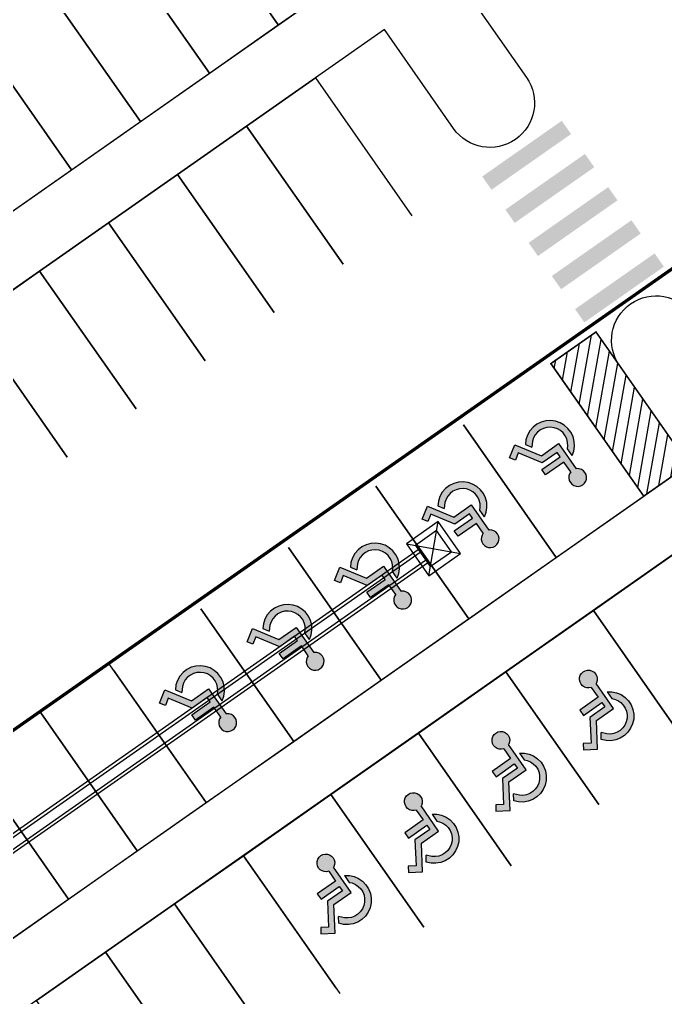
# Model space of a CAD drawing. Header units: millimetres. Extents: x 152904052 to 153933663, y 538271515 to 539240469.
# Drawn here: x 153198110 to 153218064, y 538795138 to 538825339 of the extents above; entities that cross this region are included whole.
import ezdxf

# ---------------------------------------------------------------- set-up
doc = ezdxf.new("R2010")
doc.units = ezdxf.units.MM
doc.layers.add('SCHM', color=9, linetype='Continuous')

msp = doc.modelspace()

# ---------------------------------------------------------------- hatches: boundary and pattern name
at = {"layer": 'SCHM'}
h = msp.add_hatch(dxfattribs=at)
h.set_pattern_fill('ANSI31', color=256, scale=100, angle=35)
h.set_pattern_definition([(80, (122812588, 494499881.96), (-312.6764616, 55.1332964), [])])
h.paths.add_polyline_path([(153214526.4, 538814714.8), (153215918.9, 538815689.8), (153218786.8, 538811594.1), (153217394.2, 538810619)])
for points in [[(153215048.5, 538812171), (153215035.6, 538812081.6), (153215182.3, 538811871.9), (153215232.6, 538812013.3), (153215254.1, 538812161.8), (153215246, 538812311.6), (153215208.5, 538812456.9), (153215143.2, 538812592), (153215052.7, 538812711.7), (153214940.3, 538812811.1), (153214810.6, 538812886.6), (153214668.6, 538812935), (153214519.8, 538812954.6), (153214370.1, 538812944.5), (153214225.3, 538812905.2), (153214091.1, 538812838.1), (153213972.6, 538812746), (153213874.6, 538812632.4), (153213800.9, 538812501.7), (153213754.3, 538812359.1), (153213736.7, 538812210.1), (153213933.3, 538812128.9), (153213955.3, 538812314.8), (153213989.3, 538812418.8), (153214043, 538812514), (153214114.5, 538812596.8), (153214200.8, 538812664), (153214298.6, 538812712.8), (153214404.2, 538812741.5), (153214513.3, 538812748.8), (153214621.7, 538812734.6), (153214725.2, 538812699.3), (153214819.8, 538812644.3), (153214901.7, 538812571.8), (153214967.7, 538812484.6), (153215015.3, 538812386.1), (153215042.6, 538812280.2)], [(153215094.9, 538811102.2), (153215127.9, 538811038.7), (153215176.2, 538810986), (153215236.6, 538810947.5), (153215304.9, 538810926), (153215376.4, 538810922.9), (153215446.2, 538810938.4), (153215509.7, 538810971.4), (153215562.5, 538811019.8), (153215600.9, 538811080.1), (153215622.4, 538811148.4), (153215625.6, 538811219.9), (153215610.1, 538811289.8), (153215577, 538811353.2), (153215528.7, 538811406), (153215468.3, 538811444.4), (153215400.1, 538811466), (153215328.6, 538811469.1), (153215309, 538811464.8), (153214765.4, 538812241.2), (153214233.5, 538811868.7), (153213413.6, 538812207.1), (153213246.7, 538811802.6), (153213426.8, 538811728.3), (153213519.4, 538811952.7), (153214257.8, 538811647.9), (153214717.5, 538811969.9), (153214811.2, 538811836.1), (153214244.9, 538811439.6), (153214360.3, 538811274.9), (153214926.5, 538811671.4), (153215139.4, 538811367.4), (153215104, 538811311.8), (153215082.5, 538811243.6), (153215079.4, 538811172.1)], [(153212345.3, 538810278.2), (153212332.4, 538810188.8), (153212479.1, 538809979.1), (153212529.4, 538810120.5), (153212550.9, 538810269), (153212542.8, 538810418.8), (153212505.3, 538810564.1), (153212440, 538810699.2), (153212349.5, 538810818.9), (153212237.1, 538810918.3), (153212107.4, 538810993.7), (153211965.4, 538811042.2), (153211816.6, 538811061.8), (153211666.9, 538811051.7), (153211522.1, 538811012.4), (153211387.9, 538810945.3), (153211269.4, 538810853.2), (153211171.4, 538810739.6), (153211097.7, 538810608.9), (153211051.1, 538810466.3), (153211033.5, 538810317.3), (153211230.1, 538810236.1), (153211252.1, 538810422), (153211286.1, 538810526), (153211339.8, 538810621.2), (153211411.3, 538810704), (153211497.6, 538810771.2), (153211595.4, 538810820), (153211701, 538810848.7), (153211810.1, 538810856), (153211918.5, 538810841.8), (153212022, 538810806.5), (153212116.6, 538810751.5), (153212198.5, 538810679), (153212264.5, 538810591.8), (153212312.1, 538810493.3), (153212339.4, 538810387.4)], [(153212391.6, 538809209.4), (153212424.7, 538809145.9), (153212473, 538809093.2), (153212533.4, 538809054.7), (153212601.7, 538809033.2), (153212673.2, 538809030.1), (153212743, 538809045.6), (153212806.5, 538809078.6), (153212859.3, 538809127), (153212897.7, 538809187.3), (153212919.2, 538809255.6), (153212922.4, 538809327.1), (153212906.9, 538809396.9), (153212873.8, 538809460.4), (153212825.5, 538809513.2), (153212765.1, 538809551.6), (153212696.9, 538809573.2), (153212625.4, 538809576.3), (153212605.8, 538809572), (153212062.2, 538810348.4), (153211530.3, 538809975.9), (153210710.4, 538810314.3), (153210543.5, 538809909.8), (153210723.6, 538809835.5), (153210816.2, 538810059.9), (153211554.6, 538809755.1), (153212014.3, 538810077.1), (153212108, 538809943.3), (153211541.7, 538809546.8), (153211657.1, 538809382.1), (153212223.3, 538809778.6), (153212436.2, 538809474.6), (153212400.8, 538809419), (153212379.3, 538809350.8), (153212376.2, 538809279.3)], [(153209642.1, 538808385.4), (153209629.2, 538808296), (153209776, 538808086.3), (153209826.2, 538808227.7), (153209847.7, 538808376.2), (153209839.6, 538808526), (153209802.1, 538808671.3), (153209736.9, 538808806.4), (153209646.3, 538808926), (153209533.9, 538809025.5), (153209404.2, 538809100.9), (153209262.2, 538809149.4), (153209113.4, 538809168.9), (153208963.7, 538809158.9), (153208818.9, 538809119.5), (153208684.7, 538809052.5), (153208566.3, 538808960.4), (153208468.3, 538808846.7), (153208394.5, 538808716.1), (153208347.9, 538808573.4), (153208330.3, 538808424.4), (153208526.9, 538808343.3), (153208548.9, 538808529.2), (153208582.9, 538808633.1), (153208636.6, 538808728.4), (153208708.1, 538808811.2), (153208794.4, 538808878.3), (153208892.2, 538808927.2), (153208997.8, 538808955.9), (153209106.9, 538808963.2), (153209215.3, 538808949), (153209318.8, 538808913.6), (153209413.4, 538808858.7), (153209495.3, 538808786.2), (153209561.3, 538808699), (153209608.9, 538808600.5), (153209636.2, 538808494.6)], [(153209688.5, 538807316.6), (153209721.5, 538807253.1), (153209769.9, 538807200.4), (153209830.2, 538807161.9), (153209898.5, 538807140.4), (153209970, 538807137.3), (153210039.8, 538807152.7), (153210103.3, 538807185.8), (153210156.1, 538807234.1), (153210194.5, 538807294.5), (153210216.1, 538807362.8), (153210219.2, 538807434.3), (153210203.7, 538807504.1), (153210170.6, 538807567.6), (153210122.3, 538807620.4), (153210061.9, 538807658.8), (153209993.7, 538807680.3), (153209922.2, 538807683.5), (153209902.7, 538807679.1), (153209359, 538808455.6), (153208827.1, 538808083.1), (153208007.2, 538808421.5), (153207840.3, 538808017), (153208020.4, 538807942.7), (153208113, 538808167.1), (153208851.4, 538807862.3), (153209311.1, 538808184.2), (153209404.8, 538808050.5), (153208838.6, 538807654), (153208953.9, 538807489.3), (153209520.1, 538807885.8), (153209733, 538807581.8), (153209697.6, 538807526.2), (153209676.1, 538807458), (153209673, 538807386.5)], [(153206938.9, 538806492.6), (153206926, 538806403.1), (153207072.8, 538806193.5), (153207123, 538806334.9), (153207144.5, 538806483.4), (153207136.4, 538806633.2), (153207098.9, 538806778.5), (153207033.7, 538806913.6), (153206943.1, 538807033.2), (153206830.7, 538807132.7), (153206701, 538807208.1), (153206559, 538807256.6), (153206410.2, 538807276.1), (153206260.5, 538807266.1), (153206115.7, 538807226.7), (153205981.5, 538807159.7), (153205863.1, 538807067.6), (153205765.1, 538806953.9), (153205691.3, 538806823.3), (153205644.7, 538806680.6), (153205627.1, 538806531.6), (153205823.7, 538806450.5), (153205845.7, 538806636.4), (153205879.7, 538806740.3), (153205933.4, 538806835.6), (153206004.9, 538806918.4), (153206091.2, 538806985.5), (153206189, 538807034.4), (153206294.6, 538807063.1), (153206403.7, 538807070.4), (153206512.1, 538807056.2), (153206615.6, 538807020.8), (153206710.2, 538806965.9), (153206792.1, 538806893.4), (153206858.1, 538806806.2), (153206905.7, 538806707.7), (153206933, 538806601.8)], [(153206985.3, 538805423.8), (153207018.3, 538805360.3), (153207066.7, 538805307.6), (153207127, 538805269.1), (153207195.3, 538805247.6), (153207266.8, 538805244.5), (153207336.6, 538805259.9), (153207400.1, 538805293), (153207452.9, 538805341.3), (153207491.3, 538805401.7), (153207512.9, 538805470), (153207516, 538805541.5), (153207500.5, 538805611.3), (153207467.4, 538805674.8), (153207419.1, 538805727.6), (153207358.7, 538805766), (153207290.5, 538805787.5), (153207219, 538805790.7), (153207199.4, 538805786.3), (153206655.8, 538806562.8), (153206123.9, 538806190.3), (153205304, 538806528.7), (153205137.1, 538806124.2), (153205317.2, 538806049.9), (153205409.8, 538806274.3), (153206148.2, 538805969.5), (153206607.9, 538806291.4), (153206701.6, 538806157.7), (153206135.4, 538805761.2), (153206250.7, 538805596.5), (153206816.9, 538805993), (153207029.8, 538805689), (153206994.4, 538805633.4), (153206972.9, 538805565.2), (153206969.8, 538805493.7)], [(153204235.7, 538804599.8), (153204222.8, 538804510.3), (153204369.6, 538804300.7), (153204419.8, 538804442.1), (153204441.3, 538804590.6), (153204433.2, 538804740.4), (153204395.8, 538804885.7), (153204330.5, 538805020.8), (153204239.9, 538805140.4), (153204127.5, 538805239.9), (153203997.8, 538805315.3), (153203855.8, 538805363.7), (153203707.1, 538805383.3), (153203557.3, 538805373.2), (153203412.5, 538805333.9), (153203278.3, 538805266.9), (153203159.9, 538805174.7), (153203061.9, 538805061.1), (153202988.1, 538804930.4), (153202941.5, 538804787.8), (153202923.9, 538804638.8), (153203120.5, 538804557.7), (153203142.5, 538804743.5), (153203176.5, 538804847.5), (153203230.2, 538804942.8), (153203301.7, 538805025.6), (153203388, 538805092.7), (153203485.8, 538805141.6), (153203591.4, 538805170.2), (153203700.5, 538805177.6), (153203808.9, 538805163.3), (153203912.5, 538805128), (153204007, 538805073), (153204088.9, 538805000.5), (153204154.9, 538804913.4), (153204202.5, 538804814.9), (153204229.8, 538804709)], [(153215506.3, 538804761.2), (153215458, 538804813.9), (153215425, 538804877.4), (153215409.5, 538804947.3), (153215412.6, 538805018.8), (153215434.1, 538805087), (153215472.6, 538805147.4), (153215525.3, 538805195.7), (153215588.8, 538805228.8), (153215658.7, 538805244.3), (153215730.2, 538805241.2), (153215798.4, 538805219.6), (153215858.8, 538805181.2), (153215907.1, 538805128.4), (153215940.2, 538805064.9), (153215955.7, 538804995.1), (153215952.5, 538804923.6), (153215931, 538804855.3), (153215920.3, 538804838.4), (153216463.9, 538804062), (153215932, 538803689.6), (153215969.6, 538802803.4), (153215532.4, 538802784.9), (153215524.2, 538802979.5), (153215766.7, 538802989.8), (153215732.9, 538803787.9), (153216192.6, 538804109.9), (153216098.9, 538804243.6), (153215532.7, 538803847.1), (153215417.4, 538804011.8), (153215983.6, 538804408.3), (153215770.8, 538804712.3), (153215706.5, 538804698.1), (153215635, 538804701.2), (153215566.7, 538804722.7)], [(153204282.1, 538803531), (153204315.1, 538803467.5), (153204363.5, 538803414.7), (153204423.8, 538803376.3), (153204492.1, 538803354.8), (153204563.6, 538803351.6), (153204633.4, 538803367.1), (153204696.9, 538803400.2), (153204749.7, 538803448.5), (153204788.1, 538803508.9), (153204809.7, 538803577.1), (153204812.8, 538803648.6), (153204797.3, 538803718.5), (153204764.3, 538803782), (153204715.9, 538803834.7), (153204655.5, 538803873.2), (153204587.3, 538803894.7), (153204515.8, 538803897.8), (153204496.3, 538803893.5), (153203952.6, 538804669.9), (153203420.7, 538804297.5), (153202600.8, 538804635.8), (153202433.9, 538804231.4), (153202614, 538804157.1), (153202706.6, 538804381.4), (153203445, 538804076.7), (153203904.8, 538804398.6), (153203998.4, 538804264.8), (153203432.2, 538803868.3), (153203547.5, 538803703.7), (153204113.7, 538804100.2), (153204326.6, 538803796.1), (153204291.2, 538803740.6), (153204269.7, 538803672.3), (153204266.6, 538803600.8)], [(153216494.8, 538804352.1), (153216406.4, 538804370.5), (153216259.6, 538804580.1), (153216409.6, 538804579), (153216556.5, 538804548.4), (153216694.5, 538804489.5), (153216818.2, 538804404.7), (153216922.9, 538804297.1), (153217004.3, 538804171.1), (153217059.3, 538804031.5), (153217085.9, 538803883.8), (153217082.8, 538803733.8), (153217050.3, 538803587.3), (153216989.6, 538803450.1), (153216903.2, 538803327.4), (153216794.3, 538803224.2), (153216667.2, 538803144.4), (153216526.9, 538803091.2), (153216378.9, 538803066.6), (153216228.9, 538803071.6), (153216082.8, 538803106), (153216073.8, 538803318.5), (153216256, 538803275.6), (153216365.4, 538803272), (153216473.2, 538803289.9), (153216575.5, 538803328.7), (153216668.1, 538803386.9), (153216747.5, 538803462.1), (153216810.5, 538803551.5), (153216854.8, 538803651.5), (153216878.4, 538803758.3), (153216880.7, 538803867.6), (153216861.3, 538803975.3), (153216821.2, 538804077), (153216761.9, 538804168.9), (153216685.6, 538804247.3), (153216595.4, 538804309.1)], [(153212803.2, 538802868.3), (153212754.8, 538802921.1), (153212721.8, 538802984.6), (153212706.3, 538803054.5), (153212709.4, 538803126), (153212730.9, 538803194.2), (153212769.4, 538803254.6), (153212822.1, 538803302.9), (153212885.6, 538803336), (153212955.5, 538803351.5), (153213027, 538803348.3), (153213095.2, 538803326.8), (153213155.6, 538803288.4), (153213203.9, 538803235.6), (153213237, 538803172.1), (153213252.5, 538803102.2), (153213249.4, 538803030.7), (153213227.8, 538802962.5), (153213217.1, 538802945.6), (153213760.8, 538802169.2), (153213228.8, 538801796.7), (153213266.4, 538800910.6), (153212829.2, 538800892.1), (153212821, 538801086.7), (153213063.5, 538801097), (153213029.7, 538801895.1), (153213489.4, 538802217), (153213395.8, 538802350.8), (153212829.5, 538801954.3), (153212714.2, 538802119), (153213280.5, 538802515.5), (153213067.6, 538802819.5), (153213003.3, 538802805.3), (153212931.8, 538802808.4), (153212863.5, 538802829.9)], [(153213791.7, 538802459.2), (153213703.2, 538802477.7), (153213556.4, 538802687.3), (153213706.4, 538802686.2), (153213853.3, 538802655.6), (153213991.3, 538802596.7), (153214115.1, 538802511.8), (153214219.7, 538802404.3), (153214301.1, 538802278.2), (153214356.1, 538802138.7), (153214382.7, 538801991), (153214379.6, 538801841), (153214347.1, 538801694.5), (153214286.4, 538801557.2), (153214200, 538801434.6), (153214091.1, 538801331.4), (153213964, 538801251.6), (153213823.7, 538801198.4), (153213675.7, 538801173.8), (153213525.7, 538801178.8), (153213379.7, 538801213.2), (153213370.7, 538801425.7), (153213552.9, 538801382.8), (153213662.2, 538801379.2), (153213770.1, 538801397.1), (153213872.3, 538801435.9), (153213964.9, 538801494), (153214044.3, 538801569.3), (153214107.3, 538801658.7), (153214151.6, 538801758.7), (153214175.3, 538801865.5), (153214177.5, 538801974.8), (153214158.2, 538802082.4), (153214118, 538802184.2), (153214058.7, 538802276), (153213982.4, 538802354.4), (153213892.2, 538802416.3)], [(153210100, 538800975.5), (153210051.6, 538801028.3), (153210018.6, 538801091.8), (153210003.1, 538801161.7), (153210006.2, 538801233.2), (153210027.7, 538801301.4), (153210066.2, 538801361.8), (153210118.9, 538801410.1), (153210182.4, 538801443.2), (153210252.3, 538801458.7), (153210323.8, 538801455.5), (153210392, 538801434), (153210452.4, 538801395.6), (153210500.7, 538801342.8), (153210533.8, 538801279.3), (153210549.3, 538801209.4), (153210546.2, 538801137.9), (153210524.6, 538801069.7), (153210513.9, 538801052.8), (153211057.6, 538800276.4), (153210525.6, 538799903.9), (153210563.2, 538799017.8), (153210126, 538798999.3), (153210117.8, 538799193.9), (153210360.3, 538799204.2), (153210326.5, 538800002.3), (153210786.2, 538800324.2), (153210692.6, 538800458), (153210126.3, 538800061.5), (153210011, 538800226.2), (153210577.2, 538800622.7), (153210364.4, 538800926.7), (153210300.1, 538800912.4), (153210228.6, 538800915.6), (153210160.3, 538800937.1)], [(153211088.4, 538800566.4), (153211000, 538800584.9), (153210853.2, 538800794.5), (153211003.2, 538800793.4), (153211150.1, 538800762.8), (153211288.1, 538800703.9), (153211411.9, 538800619), (153211516.5, 538800511.5), (153211597.9, 538800385.4), (153211652.9, 538800245.9), (153211679.5, 538800098.2), (153211676.4, 538799948.1), (153211643.9, 538799801.7), (153211583.2, 538799664.4), (153211496.8, 538799541.8), (153211387.9, 538799438.6), (153211260.8, 538799358.8), (153211120.5, 538799305.6), (153210972.5, 538799281), (153210822.5, 538799286), (153210676.5, 538799320.4), (153210667.5, 538799532.9), (153210849.7, 538799490), (153210959, 538799486.4), (153211066.9, 538799504.3), (153211169.1, 538799543.1), (153211261.7, 538799601.2), (153211341.1, 538799676.5), (153211404.1, 538799765.8), (153211448.4, 538799865.9), (153211472.1, 538799972.6), (153211474.3, 538800082), (153211455, 538800189.6), (153211414.8, 538800291.4), (153211355.5, 538800383.2), (153211279.2, 538800461.6), (153211189, 538800523.5)], [(153207396.8, 538799082.7), (153207348.4, 538799135.5), (153207315.4, 538799199), (153207299.9, 538799268.8), (153207303, 538799340.3), (153207324.5, 538799408.6), (153207363, 538799468.9), (153207415.7, 538799517.3), (153207479.2, 538799550.3), (153207549.1, 538799565.8), (153207620.6, 538799562.7), (153207688.9, 538799541.2), (153207749.2, 538799502.7), (153207797.6, 538799450), (153207830.6, 538799386.5), (153207846.1, 538799316.6), (153207843, 538799245.1), (153207821.5, 538799176.9), (153207810.7, 538799160), (153208354.4, 538798383.6), (153207822.4, 538798011.1), (153207860, 538797125), (153207422.8, 538797106.4), (153207414.6, 538797301.1), (153207657.1, 538797311.4), (153207623.3, 538798109.5), (153208083, 538798431.4), (153207989.4, 538798565.2), (153207423.1, 538798168.7), (153207307.8, 538798333.4), (153207874.1, 538798729.9), (153207661.2, 538799033.9), (153207596.9, 538799019.6), (153207525.4, 538799022.7), (153207457.1, 538799044.3)], [(153208385.3, 538798673.6), (153208296.8, 538798692), (153208150, 538798901.7), (153208300, 538798900.6), (153208446.9, 538798870), (153208584.9, 538798811.1), (153208708.7, 538798726.2), (153208813.3, 538798618.6), (153208894.7, 538798492.6), (153208949.8, 538798353), (153208976.3, 538798205.3), (153208973.2, 538798055.3), (153208940.7, 538797908.8), (153208880.1, 538797771.6), (153208793.6, 538797649), (153208684.7, 538797545.8), (153208557.6, 538797466), (153208417.3, 538797412.8), (153208269.3, 538797388.2), (153208119.3, 538797393.2), (153207973.3, 538797427.5), (153207964.3, 538797640.1), (153208146.5, 538797597.2), (153208255.8, 538797593.5), (153208363.7, 538797611.5), (153208465.9, 538797650.3), (153208558.5, 538797708.4), (153208637.9, 538797783.6), (153208701, 538797873), (153208745.2, 538797973.1), (153208768.9, 538798079.8), (153208771.1, 538798189.2), (153208751.8, 538798296.8), (153208711.6, 538798398.6), (153208652.3, 538798490.4), (153208576, 538798568.8), (153208485.9, 538798630.7)]]:
    msp.add_hatch(color=256, dxfattribs=at).paths.add_polyline_path(points)

# ---------------------------------------------------------------- linework, layer by layer
for p, q in [((153214225.3, 538812905.2), (153214091.1, 538812838.1)), ((153214370.1, 538812944.5), (153214225.3, 538812905.2)), ((153214519.8, 538812954.6), (153214370.1, 538812944.5)), ((153214668.6, 538812935), (153214519.8, 538812954.6)), ((153214810.6, 538812886.6), (153214668.6, 538812935)), ((153214940.3, 538812811.1), (153214810.6, 538812886.6)), ((153213874.6, 538812632.4), (153213800.9, 538812501.7)), ((153213972.6, 538812746), (153213874.6, 538812632.4)), ((153214091.1, 538812838.1), (153213972.6, 538812746)), ((153214114.5, 538812596.8), (153214043, 538812514)), ((153214200.8, 538812664), (153214114.5, 538812596.8)), ((153214298.6, 538812712.8), (153214200.8, 538812664)), ((153214404.2, 538812741.5), (153214298.6, 538812712.8)), ((153214513.3, 538812748.8), (153214404.2, 538812741.5)), ((153214621.7, 538812734.6), (153214513.3, 538812748.8)), ((153214725.2, 538812699.3), (153214621.7, 538812734.6)), ((153214819.8, 538812644.3), (153214725.2, 538812699.3)), ((153214901.7, 538812571.8), (153214819.8, 538812644.3)), ((153214967.7, 538812484.6), (153214901.7, 538812571.8)), ((153215052.7, 538812711.7), (153214940.3, 538812811.1)), ((153215143.2, 538812592), (153215052.7, 538812711.7)), ((153215208.5, 538812456.9), (153215143.2, 538812592)), ((153213754.3, 538812359.1), (153213736.7, 538812210.1)), ((153213800.9, 538812501.7), (153213754.3, 538812359.1)), ((153213955.3, 538812314.8), (153213933.3, 538812128.9)), ((153213989.3, 538812418.8), (153213955.3, 538812314.8)), ((153214043, 538812514), (153213989.3, 538812418.8)), ((153215015.3, 538812386.1), (153214967.7, 538812484.6)), ((153215042.6, 538812280.2), (153215015.3, 538812386.1)), ((153215048.5, 538812171), (153215042.6, 538812280.2)), ((153215246, 538812311.6), (153215208.5, 538812456.9)), ((153215254.1, 538812161.8), (153215246, 538812311.6)), ((153213246.7, 538811802.6), (153213413.6, 538812207.1)), ((153213413.6, 538812207.1), (153214233.5, 538811868.7)), ((153213519.4, 538811952.7), (153213426.8, 538811728.3)), ((153214257.8, 538811647.9), (153213519.4, 538811952.7)), ((153213736.7, 538812210.1), (153213933.3, 538812128.9)), ((153214233.5, 538811868.7), (153214765.4, 538812241.2)), ((153214717.5, 538811969.9), (153214257.8, 538811647.9)), ((153214811.2, 538811836.1), (153214717.5, 538811969.9)), ((153214765.4, 538812241.2), (153215309, 538811464.8)), ((153215035.6, 538812081.6), (153215048.5, 538812171)), ((153215182.3, 538811871.9), (153215035.6, 538812081.6)), ((153215182.3, 538811871.9), (153215232.6, 538812013.3)), ((153215232.6, 538812013.3), (153215254.1, 538812161.8)), ((153213426.8, 538811728.3), (153213246.7, 538811802.6)), ((153214244.9, 538811439.6), (153214811.2, 538811836.1)), ((153214926.5, 538811671.4), (153214360.3, 538811274.9)), ((153215139.4, 538811367.4), (153214926.5, 538811671.4)), ((153214360.3, 538811274.9), (153214244.9, 538811439.6)), ((153215139.4, 538811367.4), (153215104, 538811311.8)), ((153215328.6, 538811469.1), (153215309, 538811464.8)), ((153215400.1, 538811466), (153215328.6, 538811469.1)), ((153215468.3, 538811444.4), (153215400.1, 538811466)), ((153215528.7, 538811406), (153215468.3, 538811444.4)), ((153215577, 538811353.2), (153215528.7, 538811406)), ((153215610.1, 538811289.8), (153215577, 538811353.2)), ((153211666.9, 538811051.7), (153211522.1, 538811012.4)), ((153211816.6, 538811061.8), (153211666.9, 538811051.7)), ((153211965.4, 538811042.2), (153211816.6, 538811061.8)), ((153212107.4, 538810993.7), (153211965.4, 538811042.2)), ((153215082.5, 538811243.6), (153215079.4, 538811172.1)), ((153215079.4, 538811172.1), (153215094.9, 538811102.2)), ((153215104, 538811311.8), (153215082.5, 538811243.6)), ((153215094.9, 538811102.2), (153215127.9, 538811038.7)), ((153215562.5, 538811019.8), (153215600.9, 538811080.1)), ((153215600.9, 538811080.1), (153215622.4, 538811148.4)), ((153215625.6, 538811219.9), (153215610.1, 538811289.8)), ((153215622.4, 538811148.4), (153215625.6, 538811219.9)), ((153211171.4, 538810739.6), (153211097.7, 538810608.9)), ((153211269.4, 538810853.2), (153211171.4, 538810739.6)), ((153211387.9, 538810945.3), (153211269.4, 538810853.2)), ((153211522.1, 538811012.4), (153211387.9, 538810945.3)), ((153211497.6, 538810771.2), (153211411.3, 538810704)), ((153211595.4, 538810820), (153211497.6, 538810771.2)), ((153211701, 538810848.7), (153211595.4, 538810820)), ((153211810.1, 538810856), (153211701, 538810848.7)), ((153211918.5, 538810841.8), (153211810.1, 538810856)), ((153212022, 538810806.5), (153211918.5, 538810841.8)), ((153212116.6, 538810751.5), (153212022, 538810806.5)), ((153212237.1, 538810918.3), (153212107.4, 538810993.7)), ((153212198.5, 538810679), (153212116.6, 538810751.5)), ((153212349.5, 538810818.9), (153212237.1, 538810918.3)), ((153212440, 538810699.2), (153212349.5, 538810818.9)), ((153215127.9, 538811038.7), (153215176.2, 538810986)), ((153215176.2, 538810986), (153215236.6, 538810947.5)), ((153215236.6, 538810947.5), (153215304.9, 538810926)), ((153215304.9, 538810926), (153215376.4, 538810922.9)), ((153215376.4, 538810922.9), (153215446.2, 538810938.4)), ((153215446.2, 538810938.4), (153215509.7, 538810971.4)), ((153215509.7, 538810971.4), (153215562.5, 538811019.8)), ((153211051.1, 538810466.3), (153211033.5, 538810317.3)), ((153211097.7, 538810608.9), (153211051.1, 538810466.3)), ((153211286.1, 538810526), (153211252.1, 538810422)), ((153211339.8, 538810621.2), (153211286.1, 538810526)), ((153211411.3, 538810704), (153211339.8, 538810621.2)), ((153212264.5, 538810591.8), (153212198.5, 538810679)), ((153212312.1, 538810493.3), (153212264.5, 538810591.8)), ((153212339.4, 538810387.4), (153212312.1, 538810493.3)), ((153212505.3, 538810564.1), (153212440, 538810699.2)), ((153212542.8, 538810418.8), (153212505.3, 538810564.1)), ((153210543.5, 538809909.8), (153210710.4, 538810314.3)), ((153210710.4, 538810314.3), (153211530.3, 538809975.9)), ((153211033.5, 538810317.3), (153211230.1, 538810236.1)), ((153211252.1, 538810422), (153211230.1, 538810236.1)), ((153211530.3, 538809975.9), (153212062.2, 538810348.4)), ((153212062.2, 538810348.4), (153212605.8, 538809572)), ((153212332.4, 538810188.8), (153212345.3, 538810278.2)), ((153212479.1, 538809979.1), (153212332.4, 538810188.8)), ((153212345.3, 538810278.2), (153212339.4, 538810387.4)), ((153212529.4, 538810120.5), (153212550.9, 538810269)), ((153212550.9, 538810269), (153212542.8, 538810418.8)), ((153210723.6, 538809835.5), (153210543.5, 538809909.8)), ((153210816.2, 538810059.9), (153210723.6, 538809835.5)), ((153210750.8, 538808164.1), (153211045.5, 538809835.4)), ((153210750.8, 538808164.1), (153211045.5, 538809835.4)), ((153211554.6, 538809755.1), (153210816.2, 538810059.9)), ((153211541.7, 538809546.8), (153212108, 538809943.3)), ((153212014.3, 538810077.1), (153211554.6, 538809755.1)), ((153212108, 538809943.3), (153212014.3, 538810077.1)), ((153212479.1, 538809979.1), (153212529.4, 538810120.5)), ((153211657.1, 538809382.1), (153211541.7, 538809546.8)), ((153212223.3, 538809778.6), (153211657.1, 538809382.1)), ((153212436.2, 538809474.6), (153212223.3, 538809778.6)), ((153212625.4, 538809576.3), (153212605.8, 538809572)), ((153212696.9, 538809573.2), (153212625.4, 538809576.3)), ((153212765.1, 538809551.6), (153212696.9, 538809573.2)), ((153212825.5, 538809513.2), (153212765.1, 538809551.6)), ((153212379.3, 538809350.8), (153212376.2, 538809279.3)), ((153212376.2, 538809279.3), (153212391.6, 538809209.4)), ((153212400.8, 538809419), (153212379.3, 538809350.8)), ((153212436.2, 538809474.6), (153212400.8, 538809419)), ((153212873.8, 538809460.4), (153212825.5, 538809513.2)), ((153212906.9, 538809396.9), (153212873.8, 538809460.4)), ((153212897.7, 538809187.3), (153212919.2, 538809255.6)), ((153212922.4, 538809327.1), (153212906.9, 538809396.9)), ((153212919.2, 538809255.6), (153212922.4, 538809327.1)), ((153169469.5, 538780296.3), (153210427.1, 538808975.1)), ((153208566.3, 538808960.4), (153208468.3, 538808846.7)), ((153208684.7, 538809052.5), (153208566.3, 538808960.4)), ((153208818.9, 538809119.5), (153208684.7, 538809052.5)), ((153208892.2, 538808927.2), (153208794.4, 538808878.3)), ((153208963.7, 538809158.9), (153208818.9, 538809119.5)), ((153208997.8, 538808955.9), (153208892.2, 538808927.2)), ((153209113.4, 538809168.9), (153208963.7, 538809158.9)), ((153209106.9, 538808963.2), (153208997.8, 538808955.9)), ((153209215.3, 538808949), (153209106.9, 538808963.2)), ((153209262.2, 538809149.4), (153209113.4, 538809168.9)), ((153209318.8, 538808913.6), (153209215.3, 538808949)), ((153209404.2, 538809100.9), (153209262.2, 538809149.4)), ((153209533.9, 538809025.5), (153209404.2, 538809100.9)), ((153209646.3, 538808926), (153209533.9, 538809025.5)), ((153209736.9, 538808806.4), (153209646.3, 538808926)), ((153210062.5, 538809147.1), (153211733.8, 538808852.4)), ((153210062.5, 538809147.1), (153211733.8, 538808852.4)), ((153212391.6, 538809209.4), (153212424.7, 538809145.9)), ((153212424.7, 538809145.9), (153212473, 538809093.2)), ((153212473, 538809093.2), (153212533.4, 538809054.7)), ((153212533.4, 538809054.7), (153212601.7, 538809033.2)), ((153212601.7, 538809033.2), (153212673.2, 538809030.1)), ((153212673.2, 538809030.1), (153212743, 538809045.6)), ((153212743, 538809045.6), (153212806.5, 538809078.6)), ((153212806.5, 538809078.6), (153212859.3, 538809127)), ((153212859.3, 538809127), (153212897.7, 538809187.3)), ((153208394.5, 538808716.1), (153208347.9, 538808573.4)), ((153208468.3, 538808846.7), (153208394.5, 538808716.1)), ((153208582.9, 538808633.1), (153208548.9, 538808529.2)), ((153208636.6, 538808728.4), (153208582.9, 538808633.1)), ((153208708.1, 538808811.2), (153208636.6, 538808728.4)), ((153208794.4, 538808878.3), (153208708.1, 538808811.2)), ((153209413.4, 538808858.7), (153209318.8, 538808913.6)), ((153209495.3, 538808786.2), (153209413.4, 538808858.7)), ((153209561.3, 538808699), (153209495.3, 538808786.2)), ((153209608.9, 538808600.5), (153209561.3, 538808699)), ((153209802.1, 538808671.3), (153209736.9, 538808806.4)), ((153209839.6, 538808526), (153209802.1, 538808671.3)), ((153169756.3, 538779886.7), (153210713.9, 538808565.5)), ((153207840.3, 538808017), (153208007.2, 538808421.5)), ((153208007.2, 538808421.5), (153208827.1, 538808083.1)), ((153208347.9, 538808573.4), (153208330.3, 538808424.4)), ((153208330.3, 538808424.4), (153208526.9, 538808343.3)), ((153208548.9, 538808529.2), (153208526.9, 538808343.3)), ((153208827.1, 538808083.1), (153209359, 538808455.6)), ((153209359, 538808455.6), (153209902.7, 538807679.1)), ((153209636.2, 538808494.6), (153209608.9, 538808600.5)), ((153209629.2, 538808296), (153209642.1, 538808385.4)), ((153209642.1, 538808385.4), (153209636.2, 538808494.6)), ((153209826.2, 538808227.7), (153209847.7, 538808376.2)), ((153209847.7, 538808376.2), (153209839.6, 538808526)), ((153208113, 538808167.1), (153208020.4, 538807942.7)), ((153208851.4, 538807862.3), (153208113, 538808167.1)), ((153208838.6, 538807654), (153209404.8, 538808050.5)), ((153209311.1, 538808184.2), (153208851.4, 538807862.3)), ((153209404.8, 538808050.5), (153209311.1, 538808184.2)), ((153209776, 538808086.3), (153209629.2, 538808296)), ((153209776, 538808086.3), (153209826.2, 538808227.7)), ((153208020.4, 538807942.7), (153207840.3, 538808017)), ((153209520.1, 538807885.8), (153208953.9, 538807489.3)), ((153209733, 538807581.8), (153209520.1, 538807885.8)), ((153208953.9, 538807489.3), (153208838.6, 538807654)), ((153209676.1, 538807458), (153209673, 538807386.5)), ((153209697.6, 538807526.2), (153209676.1, 538807458)), ((153209733, 538807581.8), (153209697.6, 538807526.2)), ((153209922.2, 538807683.5), (153209902.7, 538807679.1)), ((153209993.7, 538807680.3), (153209922.2, 538807683.5)), ((153210061.9, 538807658.8), (153209993.7, 538807680.3)), ((153210122.3, 538807620.4), (153210061.9, 538807658.8)), ((153210170.6, 538807567.6), (153210122.3, 538807620.4)), ((153210203.7, 538807504.1), (153210170.6, 538807567.6)), ((153210219.2, 538807434.3), (153210203.7, 538807504.1)), ((153210216.1, 538807362.8), (153210219.2, 538807434.3)), ((153205981.5, 538807159.7), (153205863.1, 538807067.6)), ((153206115.7, 538807226.7), (153205981.5, 538807159.7)), ((153206260.5, 538807266.1), (153206115.7, 538807226.7)), ((153206410.2, 538807276.1), (153206260.5, 538807266.1)), ((153206559, 538807256.6), (153206410.2, 538807276.1)), ((153206701, 538807208.1), (153206559, 538807256.6)), ((153206830.7, 538807132.7), (153206701, 538807208.1)), ((153206943.1, 538807033.2), (153206830.7, 538807132.7)), ((153209673, 538807386.5), (153209688.5, 538807316.6)), ((153209688.5, 538807316.6), (153209721.5, 538807253.1)), ((153209721.5, 538807253.1), (153209769.9, 538807200.4)), ((153209769.9, 538807200.4), (153209830.2, 538807161.9)), ((153209830.2, 538807161.9), (153209898.5, 538807140.4)), ((153209898.5, 538807140.4), (153209970, 538807137.3)), ((153209970, 538807137.3), (153210039.8, 538807152.7)), ((153210039.8, 538807152.7), (153210103.3, 538807185.8)), ((153210103.3, 538807185.8), (153210156.1, 538807234.1)), ((153210156.1, 538807234.1), (153210194.5, 538807294.5)), ((153210194.5, 538807294.5), (153210216.1, 538807362.8)), ((153205691.3, 538806823.3), (153205644.7, 538806680.6)), ((153205765.1, 538806953.9), (153205691.3, 538806823.3)), ((153205863.1, 538807067.6), (153205765.1, 538806953.9)), ((153205933.4, 538806835.6), (153205879.7, 538806740.3)), ((153206004.9, 538806918.4), (153205933.4, 538806835.6)), ((153206091.2, 538806985.5), (153206004.9, 538806918.4)), ((153206189, 538807034.4), (153206091.2, 538806985.5)), ((153206294.6, 538807063.1), (153206189, 538807034.4)), ((153206403.7, 538807070.4), (153206294.6, 538807063.1)), ((153206512.1, 538807056.2), (153206403.7, 538807070.4)), ((153206615.6, 538807020.8), (153206512.1, 538807056.2)), ((153206710.2, 538806965.9), (153206615.6, 538807020.8)), ((153206792.1, 538806893.4), (153206710.2, 538806965.9)), ((153206858.1, 538806806.2), (153206792.1, 538806893.4)), ((153207033.7, 538806913.6), (153206943.1, 538807033.2)), ((153207098.9, 538806778.5), (153207033.7, 538806913.6)), ((153205137.1, 538806124.2), (153205304, 538806528.7)), ((153205304, 538806528.7), (153206123.9, 538806190.3)), ((153205644.7, 538806680.6), (153205627.1, 538806531.6)), ((153205627.1, 538806531.6), (153205823.7, 538806450.5)), ((153205845.7, 538806636.4), (153205823.7, 538806450.5)), ((153205879.7, 538806740.3), (153205845.7, 538806636.4)), ((153206123.9, 538806190.3), (153206655.8, 538806562.8)), ((153206655.8, 538806562.8), (153207199.4, 538805786.3)), ((153206905.7, 538806707.7), (153206858.1, 538806806.2)), ((153206933, 538806601.8), (153206905.7, 538806707.7)), ((153206938.9, 538806492.6), (153206933, 538806601.8)), ((153207136.4, 538806633.2), (153207098.9, 538806778.5)), ((153207144.5, 538806483.4), (153207136.4, 538806633.2)), ((153205409.8, 538806274.3), (153205317.2, 538806049.9)), ((153206148.2, 538805969.5), (153205409.8, 538806274.3)), ((153206607.9, 538806291.4), (153206148.2, 538805969.5)), ((153206701.6, 538806157.7), (153206607.9, 538806291.4)), ((153206926, 538806403.1), (153206938.9, 538806492.6)), ((153207072.8, 538806193.5), (153206926, 538806403.1)), ((153207072.8, 538806193.5), (153207123, 538806334.9)), ((153207123, 538806334.9), (153207144.5, 538806483.4)), ((153205317.2, 538806049.9), (153205137.1, 538806124.2)), ((153206135.4, 538805761.2), (153206701.6, 538806157.7)), ((153206816.9, 538805993), (153206250.7, 538805596.5)), ((153207029.8, 538805689), (153206816.9, 538805993)), ((153206250.7, 538805596.5), (153206135.4, 538805761.2)), ((153206994.4, 538805633.4), (153206972.9, 538805565.2)), ((153207029.8, 538805689), (153206994.4, 538805633.4)), ((153207219, 538805790.7), (153207199.4, 538805786.3)), ((153207290.5, 538805787.5), (153207219, 538805790.7)), ((153207358.7, 538805766), (153207290.5, 538805787.5)), ((153207419.1, 538805727.6), (153207358.7, 538805766)), ((153207467.4, 538805674.8), (153207419.1, 538805727.6)), ((153207500.5, 538805611.3), (153207467.4, 538805674.8)), ((153207516, 538805541.5), (153207500.5, 538805611.3)), ((153203412.5, 538805333.9), (153203278.3, 538805266.9)), ((153203557.3, 538805373.2), (153203412.5, 538805333.9)), ((153203707.1, 538805383.3), (153203557.3, 538805373.2)), ((153203855.8, 538805363.7), (153203707.1, 538805383.3)), ((153203997.8, 538805315.3), (153203855.8, 538805363.7)), ((153204127.5, 538805239.9), (153203997.8, 538805315.3)), ((153206972.9, 538805565.2), (153206969.8, 538805493.7)), ((153206969.8, 538805493.7), (153206985.3, 538805423.8)), ((153206985.3, 538805423.8), (153207018.3, 538805360.3)), ((153207018.3, 538805360.3), (153207066.7, 538805307.6)), ((153207066.7, 538805307.6), (153207127, 538805269.1)), ((153207400.1, 538805293), (153207452.9, 538805341.3)), ((153207452.9, 538805341.3), (153207491.3, 538805401.7)), ((153207491.3, 538805401.7), (153207512.9, 538805470)), ((153207512.9, 538805470), (153207516, 538805541.5)), ((153203061.9, 538805061.1), (153202988.1, 538804930.4)), ((153203159.9, 538805174.7), (153203061.9, 538805061.1)), ((153203278.3, 538805266.9), (153203159.9, 538805174.7)), ((153203301.7, 538805025.6), (153203230.2, 538804942.8)), ((153203388, 538805092.7), (153203301.7, 538805025.6)), ((153203485.8, 538805141.6), (153203388, 538805092.7)), ((153203591.4, 538805170.2), (153203485.8, 538805141.6)), ((153203700.5, 538805177.6), (153203591.4, 538805170.2)), ((153203808.9, 538805163.3), (153203700.5, 538805177.6)), ((153203912.5, 538805128), (153203808.9, 538805163.3)), ((153204007, 538805073), (153203912.5, 538805128)), ((153204088.9, 538805000.5), (153204007, 538805073)), ((153204154.9, 538804913.4), (153204088.9, 538805000.5)), ((153204239.9, 538805140.4), (153204127.5, 538805239.9)), ((153204330.5, 538805020.8), (153204239.9, 538805140.4)), ((153204395.8, 538804885.7), (153204330.5, 538805020.8)), ((153207127, 538805269.1), (153207195.3, 538805247.6)), ((153207195.3, 538805247.6), (153207266.8, 538805244.5)), ((153207266.8, 538805244.5), (153207336.6, 538805259.9)), ((153207336.6, 538805259.9), (153207400.1, 538805293)), ((153215409.5, 538804947.3), (153215412.6, 538805018.8)), ((153215412.6, 538805018.8), (153215434.1, 538805087)), ((153215434.1, 538805087), (153215472.6, 538805147.4)), ((153215472.6, 538805147.4), (153215525.3, 538805195.7)), ((153215525.3, 538805195.7), (153215588.8, 538805228.8)), ((153215588.8, 538805228.8), (153215658.7, 538805244.3)), ((153215658.7, 538805244.3), (153215730.2, 538805241.2)), ((153215730.2, 538805241.2), (153215798.4, 538805219.6)), ((153215798.4, 538805219.6), (153215858.8, 538805181.2)), ((153215858.8, 538805181.2), (153215907.1, 538805128.4)), ((153215907.1, 538805128.4), (153215940.2, 538805064.9)), ((153215940.2, 538805064.9), (153215955.7, 538804995.1)), ((153202941.5, 538804787.8), (153202923.9, 538804638.8)), ((153202988.1, 538804930.4), (153202941.5, 538804787.8)), ((153203142.5, 538804743.5), (153203120.5, 538804557.7)), ((153203176.5, 538804847.5), (153203142.5, 538804743.5)), ((153203230.2, 538804942.8), (153203176.5, 538804847.5)), ((153204202.5, 538804814.9), (153204154.9, 538804913.4)), ((153204229.8, 538804709), (153204202.5, 538804814.9)), ((153204235.7, 538804599.8), (153204229.8, 538804709)), ((153204433.2, 538804740.4), (153204395.8, 538804885.7)), ((153204441.3, 538804590.6), (153204433.2, 538804740.4)), ((153215425, 538804877.4), (153215409.5, 538804947.3)), ((153215458, 538804813.9), (153215425, 538804877.4)), ((153215506.3, 538804761.2), (153215458, 538804813.9)), ((153215566.7, 538804722.7), (153215506.3, 538804761.2)), ((153215635, 538804701.2), (153215566.7, 538804722.7)), ((153215706.5, 538804698.1), (153215635, 538804701.2)), ((153215770.8, 538804712.3), (153215706.5, 538804698.1)), ((153215770.8, 538804712.3), (153215983.6, 538804408.3)), ((153215931, 538804855.3), (153215920.3, 538804838.4)), ((153216463.9, 538804062), (153215920.3, 538804838.4)), ((153215952.5, 538804923.6), (153215931, 538804855.3)), ((153215955.7, 538804995.1), (153215952.5, 538804923.6)), ((153202433.9, 538804231.4), (153202600.8, 538804635.8)), ((153202600.8, 538804635.8), (153203420.7, 538804297.5)), ((153202923.9, 538804638.8), (153203120.5, 538804557.7)), ((153203420.7, 538804297.5), (153203952.6, 538804669.9)), ((153203904.8, 538804398.6), (153203445, 538804076.7)), ((153203998.4, 538804264.8), (153203904.8, 538804398.6)), ((153203952.6, 538804669.9), (153204496.3, 538803893.5)), ((153204222.8, 538804510.3), (153204235.7, 538804599.8)), ((153204369.6, 538804300.7), (153204222.8, 538804510.3)), ((153204369.6, 538804300.7), (153204419.8, 538804442.1)), ((153204419.8, 538804442.1), (153204441.3, 538804590.6)), ((153215983.6, 538804408.3), (153215417.4, 538804011.8)), ((153216259.6, 538804580.1), (153216406.4, 538804370.5)), ((153216259.6, 538804580.1), (153216409.6, 538804579)), ((153216409.6, 538804579), (153216556.5, 538804548.4)), ((153216556.5, 538804548.4), (153216694.5, 538804489.5)), ((153216694.5, 538804489.5), (153216818.2, 538804404.7)), ((153216818.2, 538804404.7), (153216922.9, 538804297.1)), ((153202614, 538804157.1), (153202433.9, 538804231.4)), ((153202706.6, 538804381.4), (153202614, 538804157.1)), ((153203445, 538804076.7), (153202706.6, 538804381.4)), ((153203432.2, 538803868.3), (153203998.4, 538804264.8)), ((153204113.7, 538804100.2), (153203547.5, 538803703.7)), ((153204326.6, 538803796.1), (153204113.7, 538804100.2)), ((153215532.7, 538803847.1), (153216098.9, 538804243.6)), ((153216192.6, 538804109.9), (153215732.9, 538803787.9)), ((153216098.9, 538804243.6), (153216192.6, 538804109.9)), ((153216406.4, 538804370.5), (153216494.8, 538804352.1)), ((153216494.8, 538804352.1), (153216595.4, 538804309.1)), ((153216595.4, 538804309.1), (153216685.6, 538804247.3)), ((153216685.6, 538804247.3), (153216761.9, 538804168.9)), ((153216761.9, 538804168.9), (153216821.2, 538804077)), ((153216922.9, 538804297.1), (153217004.3, 538804171.1)), ((153217004.3, 538804171.1), (153217059.3, 538804031.5)), ((153203547.5, 538803703.7), (153203432.2, 538803868.3)), ((153204326.6, 538803796.1), (153204291.2, 538803740.6)), ((153204515.8, 538803897.8), (153204496.3, 538803893.5)), ((153204587.3, 538803894.7), (153204515.8, 538803897.8)), ((153204655.5, 538803873.2), (153204587.3, 538803894.7)), ((153204715.9, 538803834.7), (153204655.5, 538803873.2)), ((153204764.3, 538803782), (153204715.9, 538803834.7)), ((153215417.4, 538804011.8), (153215532.7, 538803847.1)), ((153215932, 538803689.6), (153216463.9, 538804062)), ((153216821.2, 538804077), (153216861.3, 538803975.3)), ((153216861.3, 538803975.3), (153216880.7, 538803867.6)), ((153216880.7, 538803867.6), (153216878.4, 538803758.3)), ((153217059.3, 538804031.5), (153217085.9, 538803883.8)), ((153217085.9, 538803883.8), (153217082.8, 538803733.8)), ((153204269.7, 538803672.3), (153204266.6, 538803600.8)), ((153204266.6, 538803600.8), (153204282.1, 538803531)), ((153204291.2, 538803740.6), (153204269.7, 538803672.3)), ((153204282.1, 538803531), (153204315.1, 538803467.5)), ((153204749.7, 538803448.5), (153204788.1, 538803508.9)), ((153204797.3, 538803718.5), (153204764.3, 538803782)), ((153204788.1, 538803508.9), (153204809.7, 538803577.1)), ((153204812.8, 538803648.6), (153204797.3, 538803718.5)), ((153204809.7, 538803577.1), (153204812.8, 538803648.6)), ((153215732.9, 538803787.9), (153215766.7, 538802989.8)), ((153215969.6, 538802803.4), (153215932, 538803689.6)), ((153216810.5, 538803551.5), (153216747.5, 538803462.1)), ((153216854.8, 538803651.5), (153216810.5, 538803551.5)), ((153216878.4, 538803758.3), (153216854.8, 538803651.5)), ((153217050.3, 538803587.3), (153216989.6, 538803450.1)), ((153217082.8, 538803733.8), (153217050.3, 538803587.3)), ((153204315.1, 538803467.5), (153204363.5, 538803414.7)), ((153204363.5, 538803414.7), (153204423.8, 538803376.3)), ((153204423.8, 538803376.3), (153204492.1, 538803354.8)), ((153204492.1, 538803354.8), (153204563.6, 538803351.6)), ((153204563.6, 538803351.6), (153204633.4, 538803367.1)), ((153204633.4, 538803367.1), (153204696.9, 538803400.2)), ((153204696.9, 538803400.2), (153204749.7, 538803448.5)), ((153212709.4, 538803126), (153212730.9, 538803194.2)), ((153212730.9, 538803194.2), (153212769.4, 538803254.6)), ((153212769.4, 538803254.6), (153212822.1, 538803302.9)), ((153212822.1, 538803302.9), (153212885.6, 538803336)), ((153212885.6, 538803336), (153212955.5, 538803351.5)), ((153212955.5, 538803351.5), (153213027, 538803348.3)), ((153213027, 538803348.3), (153213095.2, 538803326.8)), ((153213095.2, 538803326.8), (153213155.6, 538803288.4)), ((153213155.6, 538803288.4), (153213203.9, 538803235.6)), ((153213203.9, 538803235.6), (153213237, 538803172.1)), ((153216082.8, 538803106), (153216073.8, 538803318.5)), ((153216256, 538803275.6), (153216073.8, 538803318.5)), ((153216365.4, 538803272), (153216256, 538803275.6)), ((153216473.2, 538803289.9), (153216365.4, 538803272)), ((153216575.5, 538803328.7), (153216473.2, 538803289.9)), ((153216668.1, 538803386.9), (153216575.5, 538803328.7)), ((153216794.3, 538803224.2), (153216667.2, 538803144.4)), ((153216747.5, 538803462.1), (153216668.1, 538803386.9)), ((153216903.2, 538803327.4), (153216794.3, 538803224.2)), ((153216989.6, 538803450.1), (153216903.2, 538803327.4)), ((153212706.3, 538803054.5), (153212709.4, 538803126)), ((153212721.8, 538802984.6), (153212706.3, 538803054.5)), ((153212754.8, 538802921.1), (153212721.8, 538802984.6)), ((153212803.2, 538802868.3), (153212754.8, 538802921.1)), ((153213227.8, 538802962.5), (153213217.1, 538802945.6)), ((153213760.8, 538802169.2), (153213217.1, 538802945.6)), ((153213249.4, 538803030.7), (153213227.8, 538802962.5)), ((153213237, 538803172.1), (153213252.5, 538803102.2)), ((153213252.5, 538803102.2), (153213249.4, 538803030.7)), ((153215766.7, 538802989.8), (153215524.2, 538802979.5)), ((153215524.2, 538802979.5), (153215532.4, 538802784.9)), ((153216228.9, 538803071.6), (153216082.8, 538803106)), ((153216378.9, 538803066.6), (153216228.9, 538803071.6)), ((153216526.9, 538803091.2), (153216378.9, 538803066.6)), ((153216667.2, 538803144.4), (153216526.9, 538803091.2)), ((153212863.5, 538802829.9), (153212803.2, 538802868.3)), ((153212931.8, 538802808.4), (153212863.5, 538802829.9)), ((153213003.3, 538802805.3), (153212931.8, 538802808.4)), ((153213067.6, 538802819.5), (153213003.3, 538802805.3)), ((153213067.6, 538802819.5), (153213280.5, 538802515.5)), ((153213556.4, 538802687.3), (153213703.2, 538802477.7)), ((153213556.4, 538802687.3), (153213706.4, 538802686.2)), ((153213706.4, 538802686.2), (153213853.3, 538802655.6)), ((153213853.3, 538802655.6), (153213991.3, 538802596.7)), ((153213991.3, 538802596.7), (153214115.1, 538802511.8)), ((153215532.4, 538802784.9), (153215969.6, 538802803.4)), ((153213280.5, 538802515.5), (153212714.2, 538802119)), ((153212829.5, 538801954.3), (153213395.8, 538802350.8)), ((153213395.8, 538802350.8), (153213489.4, 538802217)), ((153213703.2, 538802477.7), (153213791.7, 538802459.2)), ((153213791.7, 538802459.2), (153213892.2, 538802416.3)), ((153213892.2, 538802416.3), (153213982.4, 538802354.4)), ((153213982.4, 538802354.4), (153214058.7, 538802276)), ((153214115.1, 538802511.8), (153214219.7, 538802404.3)), ((153214219.7, 538802404.3), (153214301.1, 538802278.2)), ((153212714.2, 538802119), (153212829.5, 538801954.3)), ((153213489.4, 538802217), (153213029.7, 538801895.1)), ((153213228.8, 538801796.7), (153213760.8, 538802169.2)), ((153214058.7, 538802276), (153214118, 538802184.2)), ((153214118, 538802184.2), (153214158.2, 538802082.4)), ((153214158.2, 538802082.4), (153214177.5, 538801974.8)), ((153214301.1, 538802278.2), (153214356.1, 538802138.7)), ((153214356.1, 538802138.7), (153214382.7, 538801991)), ((153214382.7, 538801991), (153214379.6, 538801841)), ((153213029.7, 538801895.1), (153213063.5, 538801097)), ((153213266.4, 538800910.6), (153213228.8, 538801796.7)), ((153214151.6, 538801758.7), (153214107.3, 538801658.7)), ((153214175.3, 538801865.5), (153214151.6, 538801758.7)), ((153214177.5, 538801974.8), (153214175.3, 538801865.5)), ((153214347.1, 538801694.5), (153214286.4, 538801557.2)), ((153214379.6, 538801841), (153214347.1, 538801694.5)), ((153210066.2, 538801361.8), (153210118.9, 538801410.1)), ((153210118.9, 538801410.1), (153210182.4, 538801443.2)), ((153210182.4, 538801443.2), (153210252.3, 538801458.7)), ((153210252.3, 538801458.7), (153210323.8, 538801455.5)), ((153210323.8, 538801455.5), (153210392, 538801434)), ((153210392, 538801434), (153210452.4, 538801395.6)), ((153210452.4, 538801395.6), (153210500.7, 538801342.8)), ((153213379.7, 538801213.2), (153213370.7, 538801425.7)), ((153213552.9, 538801382.8), (153213370.7, 538801425.7)), ((153213662.2, 538801379.2), (153213552.9, 538801382.8)), ((153213770.1, 538801397.1), (153213662.2, 538801379.2)), ((153213872.3, 538801435.9), (153213770.1, 538801397.1)), ((153213964.9, 538801494), (153213872.3, 538801435.9)), ((153214044.3, 538801569.3), (153213964.9, 538801494)), ((153214107.3, 538801658.7), (153214044.3, 538801569.3)), ((153214200, 538801434.6), (153214091.1, 538801331.4)), ((153214286.4, 538801557.2), (153214200, 538801434.6)), ((153210003.1, 538801161.7), (153210006.2, 538801233.2)), ((153210018.6, 538801091.8), (153210003.1, 538801161.7)), ((153210006.2, 538801233.2), (153210027.7, 538801301.4)), ((153210051.6, 538801028.3), (153210018.6, 538801091.8)), ((153210027.7, 538801301.4), (153210066.2, 538801361.8)), ((153210500.7, 538801342.8), (153210533.8, 538801279.3)), ((153210546.2, 538801137.9), (153210524.6, 538801069.7)), ((153210533.8, 538801279.3), (153210549.3, 538801209.4)), ((153210549.3, 538801209.4), (153210546.2, 538801137.9)), ((153213063.5, 538801097), (153212821, 538801086.7)), ((153212821, 538801086.7), (153212829.2, 538800892.1)), ((153213525.7, 538801178.8), (153213379.7, 538801213.2)), ((153213675.7, 538801173.8), (153213525.7, 538801178.8)), ((153213823.7, 538801198.4), (153213675.7, 538801173.8)), ((153213964, 538801251.6), (153213823.7, 538801198.4)), ((153214091.1, 538801331.4), (153213964, 538801251.6)), ((153210100, 538800975.5), (153210051.6, 538801028.3)), ((153210160.3, 538800937.1), (153210100, 538800975.5)), ((153210228.6, 538800915.6), (153210160.3, 538800937.1)), ((153210300.1, 538800912.4), (153210228.6, 538800915.6)), ((153210364.4, 538800926.7), (153210300.1, 538800912.4)), ((153210364.4, 538800926.7), (153210577.2, 538800622.7)), ((153210524.6, 538801069.7), (153210513.9, 538801052.8)), ((153211057.6, 538800276.4), (153210513.9, 538801052.8)), ((153210853.2, 538800794.5), (153211000, 538800584.9)), ((153210853.2, 538800794.5), (153211003.2, 538800793.4)), ((153211003.2, 538800793.4), (153211150.1, 538800762.8)), ((153212829.2, 538800892.1), (153213266.4, 538800910.6)), ((153210577.2, 538800622.7), (153210011, 538800226.2)), ((153211000, 538800584.9), (153211088.4, 538800566.4)), ((153211088.4, 538800566.4), (153211189, 538800523.5)), ((153211150.1, 538800762.8), (153211288.1, 538800703.9)), ((153211189, 538800523.5), (153211279.2, 538800461.6)), ((153211288.1, 538800703.9), (153211411.9, 538800619)), ((153211411.9, 538800619), (153211516.5, 538800511.5)), ((153211516.5, 538800511.5), (153211597.9, 538800385.4)), ((153210011, 538800226.2), (153210126.3, 538800061.5)), ((153210126.3, 538800061.5), (153210692.6, 538800458)), ((153210786.2, 538800324.2), (153210326.5, 538800002.3)), ((153210525.6, 538799903.9), (153211057.6, 538800276.4)), ((153210692.6, 538800458), (153210786.2, 538800324.2)), ((153211279.2, 538800461.6), (153211355.5, 538800383.2)), ((153211355.5, 538800383.2), (153211414.8, 538800291.4)), ((153211414.8, 538800291.4), (153211455, 538800189.6)), ((153211455, 538800189.6), (153211474.3, 538800082)), ((153211597.9, 538800385.4), (153211652.9, 538800245.9)), ((153211652.9, 538800245.9), (153211679.5, 538800098.2)), ((153210326.5, 538800002.3), (153210360.3, 538799204.2)), ((153210563.2, 538799017.8), (153210525.6, 538799903.9)), ((153211448.4, 538799865.9), (153211404.1, 538799765.8)), ((153211472.1, 538799972.6), (153211448.4, 538799865.9)), ((153211474.3, 538800082), (153211472.1, 538799972.6)), ((153211676.4, 538799948.1), (153211643.9, 538799801.7)), ((153211679.5, 538800098.2), (153211676.4, 538799948.1)), ((153207479.2, 538799550.3), (153207549.1, 538799565.8)), ((153207549.1, 538799565.8), (153207620.6, 538799562.7)), ((153211261.7, 538799601.2), (153211169.1, 538799543.1)), ((153211341.1, 538799676.5), (153211261.7, 538799601.2)), ((153211404.1, 538799765.8), (153211341.1, 538799676.5)), ((153211583.2, 538799664.4), (153211496.8, 538799541.8)), ((153211643.9, 538799801.7), (153211583.2, 538799664.4)), ((153207299.9, 538799268.8), (153207303, 538799340.3)), ((153207315.4, 538799199), (153207299.9, 538799268.8)), ((153207303, 538799340.3), (153207324.5, 538799408.6)), ((153207324.5, 538799408.6), (153207363, 538799468.9)), ((153207363, 538799468.9), (153207415.7, 538799517.3)), ((153207415.7, 538799517.3), (153207479.2, 538799550.3)), ((153207620.6, 538799562.7), (153207688.9, 538799541.2)), ((153207688.9, 538799541.2), (153207749.2, 538799502.7)), ((153207749.2, 538799502.7), (153207797.6, 538799450)), ((153207797.6, 538799450), (153207830.6, 538799386.5)), ((153207830.6, 538799386.5), (153207846.1, 538799316.6)), ((153207846.1, 538799316.6), (153207843, 538799245.1)), ((153210676.5, 538799320.4), (153210667.5, 538799532.9)), ((153210849.7, 538799490), (153210667.5, 538799532.9)), ((153210822.5, 538799286), (153210676.5, 538799320.4)), ((153210972.5, 538799281), (153210822.5, 538799286)), ((153210959, 538799486.4), (153210849.7, 538799490)), ((153211066.9, 538799504.3), (153210959, 538799486.4)), ((153211120.5, 538799305.6), (153210972.5, 538799281)), ((153211169.1, 538799543.1), (153211066.9, 538799504.3)), ((153211260.8, 538799358.8), (153211120.5, 538799305.6)), ((153211387.9, 538799438.6), (153211260.8, 538799358.8)), ((153211496.8, 538799541.8), (153211387.9, 538799438.6)), ((153207348.4, 538799135.5), (153207315.4, 538799199)), ((153207396.8, 538799082.7), (153207348.4, 538799135.5)), ((153207457.1, 538799044.3), (153207396.8, 538799082.7)), ((153207525.4, 538799022.7), (153207457.1, 538799044.3)), ((153207596.9, 538799019.6), (153207525.4, 538799022.7)), ((153207661.2, 538799033.9), (153207596.9, 538799019.6)), ((153207661.2, 538799033.9), (153207874.1, 538798729.9)), ((153207821.5, 538799176.9), (153207810.7, 538799160)), ((153208354.4, 538798383.6), (153207810.7, 538799160)), ((153207843, 538799245.1), (153207821.5, 538799176.9)), ((153210360.3, 538799204.2), (153210117.8, 538799193.9)), ((153210117.8, 538799193.9), (153210126, 538798999.3)), ((153210126, 538798999.3), (153210563.2, 538799017.8)), ((153207874.1, 538798729.9), (153207307.8, 538798333.4)), ((153208150, 538798901.7), (153208296.8, 538798692)), ((153208150, 538798901.7), (153208300, 538798900.6)), ((153208296.8, 538798692), (153208385.3, 538798673.6)), ((153208300, 538798900.6), (153208446.9, 538798870)), ((153208385.3, 538798673.6), (153208485.9, 538798630.7)), ((153208446.9, 538798870), (153208584.9, 538798811.1)), ((153208584.9, 538798811.1), (153208708.7, 538798726.2)), ((153208708.7, 538798726.2), (153208813.3, 538798618.6)), ((153207423.1, 538798168.7), (153207989.4, 538798565.2)), ((153208083, 538798431.4), (153207623.3, 538798109.5)), ((153207822.4, 538798011.1), (153208354.4, 538798383.6)), ((153207989.4, 538798565.2), (153208083, 538798431.4)), ((153208485.9, 538798630.7), (153208576, 538798568.8)), ((153208576, 538798568.8), (153208652.3, 538798490.4)), ((153208652.3, 538798490.4), (153208711.6, 538798398.6)), ((153208711.6, 538798398.6), (153208751.8, 538798296.8)), ((153208813.3, 538798618.6), (153208894.7, 538798492.6)), ((153208894.7, 538798492.6), (153208949.8, 538798353)), ((153207307.8, 538798333.4), (153207423.1, 538798168.7)), ((153207623.3, 538798109.5), (153207657.1, 538797311.4)), ((153208768.9, 538798079.8), (153208745.2, 538797973.1)), ((153208751.8, 538798296.8), (153208771.1, 538798189.2)), ((153208771.1, 538798189.2), (153208768.9, 538798079.8)), ((153208973.2, 538798055.3), (153208940.7, 538797908.8)), ((153208949.8, 538798353), (153208976.3, 538798205.3)), ((153208976.3, 538798205.3), (153208973.2, 538798055.3)), ((153207860, 538797125), (153207822.4, 538798011.1)), ((153208637.9, 538797783.6), (153208558.5, 538797708.4)), ((153208701, 538797873), (153208637.9, 538797783.6)), ((153208745.2, 538797973.1), (153208701, 538797873)), ((153208880.1, 538797771.6), (153208793.6, 538797649)), ((153208940.7, 538797908.8), (153208880.1, 538797771.6)), ((153207973.3, 538797427.5), (153207964.3, 538797640.1)), ((153208146.5, 538797597.2), (153207964.3, 538797640.1)), ((153208255.8, 538797593.5), (153208146.5, 538797597.2)), ((153208363.7, 538797611.5), (153208255.8, 538797593.5)), ((153208465.9, 538797650.3), (153208363.7, 538797611.5)), ((153208557.6, 538797466), (153208417.3, 538797412.8)), ((153208558.5, 538797708.4), (153208465.9, 538797650.3)), ((153208684.7, 538797545.8), (153208557.6, 538797466)), ((153208793.6, 538797649), (153208684.7, 538797545.8)), ((153207657.1, 538797311.4), (153207414.6, 538797301.1)), ((153207414.6, 538797301.1), (153207422.8, 538797106.4)), ((153208119.3, 538797393.2), (153207973.3, 538797427.5)), ((153208269.3, 538797388.2), (153208119.3, 538797393.2)), ((153208417.3, 538797412.8), (153208269.3, 538797388.2)), ((153207422.8, 538797106.4), (153207860, 538797125))]:
    msp.add_line(p, q, dxfattribs=at)
at = {"layer": 'SCHM', "ltscale": 10}
for p, q in [((153169526.8, 538780214.4), (153210484.4, 538808893.2)), ((153169698.9, 538779968.6), (153210656.5, 538808647.5))]:
    msp.add_line(p, q, dxfattribs=at)
at = {"layer": 'SCHM', "ltscale": 0.0008}
for points in [[(153095224.4, 538752083.9, -1), (153097477.1, 538753661.3), (153099613.6, 538750609.9), (153208233.2, 538826666.2), (153206096.6, 538829717.5, -1), (153208349.3, 538831294.8), (153213769.6, 538823553.8, -1), (153211516.9, 538821976.5), (153209380.4, 538825027.9), (153100760.8, 538748971.6), (153102897.4, 538745920.3, -1), (153100644.7, 538744342.9)], [(153105778.2, 538737011.5, -1), (153108030.9, 538738588.9), (153110167.5, 538735537.5), (153218787, 538811593.8), (153216650.4, 538814645.1, -1), (153218903.1, 538816222.4), (153224323.4, 538808481.4, -1), (153222070.7, 538806904.1), (153219934.2, 538809955.5), (153111314.6, 538733899.2), (153113451.2, 538730847.9, -1), (153111198.5, 538729270.5)]]:
    msp.add_lwpolyline(points, format="xyb", close=True, dxfattribs=at)
at = {"layer": 'SCHM'}
for points in [[(153203120.8, 538829434.4), (153206103.4, 538825174.9), (153208233.2, 538826666.2), (153205250.6, 538830925.7)], [(153200991, 538827943.1), (153203973.6, 538823683.6), (153206103.4, 538825174.9), (153203120.8, 538829434.4)], [(153198861.2, 538826451.8), (153201843.8, 538822192.3), (153203973.6, 538823683.6), (153200991, 538827943.1)], [(153196731.4, 538824960.5), (153199714, 538820701), (153201843.8, 538822192.3), (153198861.2, 538826451.8)], [(153194601.6, 538823469.3), (153197584.2, 538819209.7), (153199714, 538820701), (153196731.4, 538824960.5)], [(153208103.4, 538817785.7), (153205120.8, 538822045.3), (153207250.6, 538823536.6), (153210233.2, 538819277)], [(153205973.6, 538816294.4), (153202991, 538820554), (153205120.8, 538822045.3), (153208103.4, 538817785.7)], [(153203843.8, 538814803.1), (153200861.2, 538819062.7), (153202991, 538820554), (153205973.6, 538816294.4)], [(153201714, 538813311.8), (153198731.4, 538817571.4), (153200861.2, 538819062.7), (153203843.8, 538814803.1)], [(153199584.2, 538811820.5), (153196601.6, 538816080.1), (153198731.4, 538817571.4), (153201714, 538813311.8)], [(153197454.4, 538810329.2), (153194471.8, 538814588.8), (153196601.6, 538816080.1), (153199584.2, 538811820.5)], [(153211823.3, 538812821.7), (153214691.2, 538808725.9), (153217394.4, 538810618.7), (153214526.5, 538814714.5)], [(153209120.1, 538810928.9), (153211988, 538806833.1), (153214691.2, 538808725.9), (153211823.3, 538812821.7)], [(153206417, 538809036.1), (153209284.8, 538804940.3), (153211988, 538806833.1), (153209120.2, 538810928.9)], [(153203713.8, 538807143.3), (153206581.6, 538803047.5), (153209284.8, 538804940.3), (153206417, 538809036.1)], [(153218706.4, 538802991.7), (153215838.5, 538807087.4), (153218541.7, 538808980.2), (153221409.6, 538804884.5)], [(153201010.6, 538805250.4), (153203878.5, 538801154.7), (153206581.7, 538803047.5), (153203713.8, 538807143.2)], [(153216003.2, 538801098.9), (153213135.3, 538805194.6), (153215838.5, 538807087.4), (153218706.4, 538802991.7)], [(153198766.1, 538803923), (153201748.7, 538799663.4), (153203878.5, 538801154.7), (153200895.9, 538805414.3)], [(153213300, 538799206), (153210432.1, 538803301.8), (153213135.3, 538805194.6), (153216003.2, 538801098.8)], [(153196636.3, 538802431.7), (153199618.9, 538798172.1), (153201748.7, 538799663.4), (153198766.1, 538803923)], [(153210596.8, 538797313.2), (153207728.9, 538801409), (153210432.1, 538803301.8), (153213300, 538799206)], [(153194506.5, 538800940.4), (153197489.1, 538796680.8), (153199618.9, 538798172.1), (153196636.3, 538802431.7)], [(153207893.6, 538795420.4), (153205025.7, 538799516.2), (153207728.9, 538801409), (153210596.8, 538797313.2)], [(153205878.4, 538793765.5), (153202895.8, 538798025.1), (153205025.6, 538799516.4), (153208008.2, 538795256.8)], [(153203748.6, 538792274.2), (153200766, 538796533.8), (153202895.8, 538798025.1), (153205878.4, 538793765.5)], [(153201618.8, 538790782.9), (153198636.2, 538795042.5), (153200766, 538796533.8), (153203748.6, 538792274.2)]]:
    msp.add_lwpolyline(points, dxfattribs=at)
at = {"layer": 'SCHM', "const_width": 100}
msp.add_lwpolyline([(153169083.9, 538783200.5), (153221223.1, 538819708.7)], dxfattribs=at)
at = {"layer": 'SCHM', "const_width": 50}
msp.add_lwpolyline([(153214526.4, 538814714.8), (153215918.9, 538815689.8), (153218786.8, 538811594.1), (153217394.2, 538810619)], close=True, dxfattribs=at)
at = {"layer": 'SCHM'}
for points in [[(153210750.8, 538808164.1), (153211733.8, 538808852.4), (153211045.5, 538809835.4), (153210062.5, 538809147.1)], [(153210799.9, 538808442.7), (153211455.2, 538808901.5), (153210996.4, 538809556.9), (153210341, 538809098)]]:
    msp.add_lwpolyline(points, close=True, dxfattribs=at)
for points in [[(153212690.7, 538820082.2), (153215148.2, 538821802.9), (153212404, 538820491.8), (153214861.4, 538822212.5)], [(153213407.7, 538819058.3), (153215865.2, 538820779), (153213120.9, 538819467.8), (153215578.4, 538821188.6)], [(153214124.7, 538818034.3), (153216582.1, 538819755), (153213837.9, 538818443.9), (153216295.4, 538820164.6)], [(153214841.7, 538817010.4), (153217299.1, 538818731.1), (153214554.9, 538817420), (153217012.3, 538819140.7)], [(153215558.6, 538815986.4), (153218016.1, 538817707.2), (153215271.8, 538816396), (153217729.3, 538818116.7)]]:
    msp.add_solid(points, dxfattribs=at)

doc.saveas('drawing.dxf')
